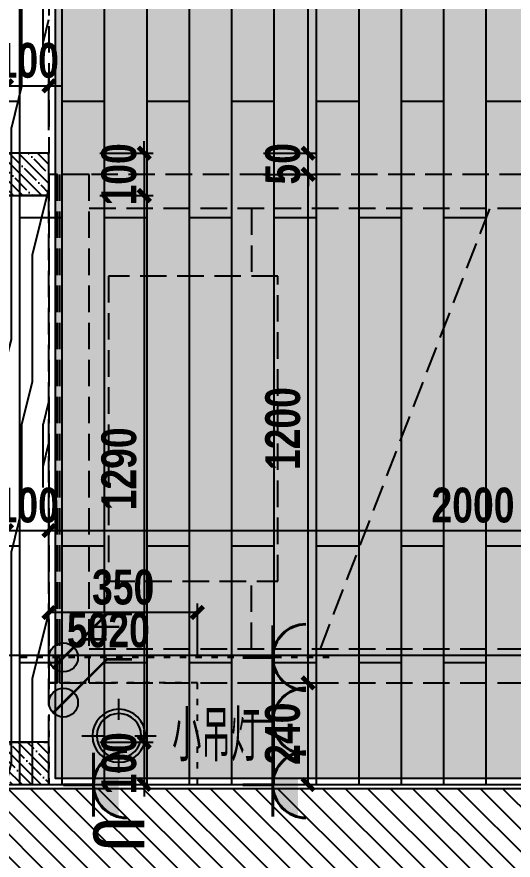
# Model space of a CAD drawing. Header units: millimetres. Extents: x 151151 to 230613, y -376178 to 0.
# Drawn here: x 225466 to 226637, y -375126 to -373136 of the extents above; entities that cross this region are included whole.
import ezdxf
from ezdxf.enums import TextEntityAlignment as Align

# ---------------------------------------------------------------- set-up
doc = ezdxf.new("R2010")
doc.units = ezdxf.units.MM
doc.header["$LTSCALE"] = 250
doc.linetypes.add('ACAD_ISO03W100', pattern=[30, 12, -18])
doc.linetypes.add('DASH', pattern=[0.35, 0.25, -0.1])
doc.layers.get('Defpoints').update_dxf_attribs({"color": 250})
for name, color, linetype in [('01-原始砖砌筑间隔墙', 6, 'Continuous'), ('C-天花轮廓线', 4, 'Continuous'), ('CON-完成面标注', 66, 'Continuous'), ('CON-施工标注-道具放大标注', 7, 'Continuous'), ('CON-施工标注-道具标注', 66, 'Continuous'), ('GND-地面材质填充', 251, 'Continuous'), ('P-固定家具（悬空）', 45, 'Continuous'), ('P-完成面', 3, 'Continuous'), ('P-木构造型', 40, 'Continuous'), ('P-活动家具', 39, 'DASH'), ('S 插座 强电', 1, 'Continuous'), ('S-LIGHT', 30, 'Continuous')]:
    doc.layers.add(name, color=color, linetype=linetype)
doc.layers.add('P-legend', color=230, linetype='Continuous', true_color=0xff007f)
doc.styles.add('PUA-尺寸标高', font='cityb___.ttf', dxfattribs={"width": 0.8})
doc.styles.get("Standard").update_dxf_attribs({"font": ''})
doc.styles.add('ZTA-A-DIMS', font='GBENOR', dxfattribs={"width": 0.8, "bigfont": 'GBCBIG'})
doc.styles.get('Standard').set_extended_font_data('SimSun')
doc.linetypes.add('LED', pattern='A,0.5,-0.2,["LED",Standard,S=0.2,R=0,X=-0.2,Y=-0.1],-0.2', length=0.9)
doc.dimstyles.new('PUA 1-35', dxfattribs={"dimscale": 35, "dimtxt": 2.35, "dimasz": 0.8, "dimexe": 0.6, "dimexo": 0.6, "dimgap": 0.5, "dimtad": 1, "dimdec": 0, "dimrnd": 5, "dimdsep": 46, "dimtxsty": 'PUA-尺寸标高', "dimblk": 'ARCHTICK', "dimcen": 1.8, "dimclrd": 66, "dimclre": 66, "dimclrt": 66, "dimadec": 0, "dimazin": 0, "dimtfac": 1.5, "dimtdec": 0, "dimtix": 1, "dimtmove": 2, "dimatfit": 3, "dimldrblk": 'ARROWS', "dimfxl": 3, "dimfxlon": 1, "dimtolj": 1, "dimtzin": 0, "dimarcsym": 0})
pattern_1 = [(45, (-200051.383, 376787.57), (-22.4506403, 22.4506403), []), (45, (-200028.932, 376787.57), (-22.4506403, 22.4506403), [39.6875, -7.9375, 0, -7.9375])]

# ---------------------------------------------------------------- blocks, each defined once
blk = doc.blocks.new('DRC')
at = {"layer": 'P-活动家具', "linetype": 'DASH', "extrusion": (-6.93889e-18, 6.70714e-21, -1)}
blk.add_line((-1120, -95), (-1120, -1947.8), dxfattribs=at)
at = {"layer": 'P-活动家具', "linetype": 'DASH', "extrusion": (6.93889e-18, 6.70714e-21, -1)}
blk.add_line((-80, -95), (-79.9, -1948), dxfattribs=at)
at = {"layer": 'P-活动家具', "linetype": 'DASH'}
for p, q in [((-1120, -477.8), (-960, -477.8)), ((-80, -477.8), (-240, -477.8)), ((-1120, -640), (-80, -1040.1))]:
    blk.add_line(p, q, dxfattribs=at)
for points in [[(0, -19.8), (0, 0), (-1200, 0), (-1200, -19.8)], [(0, -25), (-1200, -25), (-1200, -95), (0, -95)], [(-960, -540), (-240, -540), (-240, -140), (-960, -140)]]:
    blk.add_lwpolyline(points, close=True, dxfattribs=at)
blk.add_lwpolyline([(-1200, -95), (-1200, -2000), (0, -2000), (0, -95)], dxfattribs=at)
blk.add_lwpolyline([(-43, -2000), (-1157, -2000, -0.414214), (-1180, -1977), (-1180, -1971, -0.414214), (-1157, -1948), (-43, -1948, -0.414214), (-19.9, -1971), (-19.9, -1977, -0.414214)], format="xyb", close=True, dxfattribs=at)
blk = doc.blocks.new('YSJZQT')
at = {"layer": '01-原始砖砌筑间隔墙'}
h = blk.add_hatch(dxfattribs=at)
h.set_pattern_fill('ANSI31', color=251, scale=300)
h.set_pattern_definition([(45, (-201625.48, 31413.072), (-26.516504, 26.516504), [])])
h.paths.add_polyline_path([(-4900, 6900), (-4000, 6900), (-4000, 7300), (-4900, 7300)], flags=16)
h.paths.add_polyline_path([(-5000, 8500), (-5000, 6700), (-4550, 6700), (-4550, -800), (-4350, -800), (-4350, 6700), (-3900, 6700), (-3900, 8300), (-2870, 8300), (-2870, 8500), (-4125, 8500), (-4125, 8300), (-4000, 8300), (-4000, 7400), (-4900, 7400), (-4900, 8300), (-4775, 8300), (-4775, 8500)])
blk.add_lwpolyline([(-5000, 8500), (-5000, 6700), (-4550, 6700), (-4550, -800), (-4350, -800), (-4350, 6700), (-3900, 6700), (-3900, 8300), (-2870, 8300), (-2870, 8500), (-4125, 8500), (-4125, 8300), (-4000, 8300), (-4000, 7400), (-4900, 7400), (-4900, 8300), (-4775, 8300), (-4775, 8500)], close=True, dxfattribs=at)
blk = doc.blocks.new('MGZX')
at = {"layer": 'P-木构造型'}
h = blk.add_hatch(dxfattribs=at)
h.set_pattern_fill('ANSI35', color=251, scale=5)
h.set_pattern_definition(pattern_1)
h.paths.add_polyline_path([(0, -100), (100, -100), (100, 0), (0, 0)])
h = blk.add_hatch(dxfattribs=at)
h.set_pattern_fill('ANSI35', color=251, scale=5)
h.set_pattern_definition(pattern_1)
h.paths.add_polyline_path([(1390, -100), (1490, -100), (1490, 0), (1390, 0)])
for points in [[(0, -100), (100, -100), (100, 0), (0, 0)], [(1390, -100), (1490, -100), (1490, 0), (1390, 0)]]:
    blk.add_lwpolyline(points, close=True, dxfattribs=at)
at = {"layer": 'P-木构造型', "linetype": 'DASH'}
blk.add_lwpolyline([(100, -100), (1390, -100), (1390, 0), (100, 0)], close=True, dxfattribs=at)
blk = doc.blocks.new('_ArchTick')
at = {"color": 0, "linetype": 'ByBlock', "const_width": 0.4}
blk.add_lwpolyline([(-0.5, -0.5), (0.5, 0.5)], dxfattribs=at)
blk = doc.blocks.new('*D59')
at = {"layer": 'CON-施工标注-道具放大标注', "color": 66, "lineweight": -2, "transparency": 16777216}
for p, q in [((222042.1, -375802.3), (222042.1, -375928.3)), ((229542.1, -375802.3), (229542.1, -375928.3)), ((229542.1, -375907.3), (222042.1, -375907.3))]:
    blk.add_line(p, q, dxfattribs=at)
at = {"layer": 'Defpoints', "color": 0, "transparency": 16777216}
for p in [(222042.1, -374957.3), (229542.1, -375507.3), (222042.1, -375907.3)]:
    blk.add_point(p, dxfattribs=at)
at = {"layer": 'CON-施工标注-道具放大标注', "color": 66, "lineweight": -2, "transparency": 16777216, "xscale": 28, "yscale": 28, "zscale": 28, "rotation": 180}
blk.add_blockref('_ArchTick', (222042.1, -375907.3), dxfattribs=at)
at = {"layer": 'CON-施工标注-道具放大标注', "color": 66, "lineweight": -2, "transparency": 16777216, "xscale": 28, "yscale": 28, "zscale": 28}
blk.add_blockref('_ArchTick', (229542.1, -375907.3), dxfattribs=at)
at = {"layer": 'CON-施工标注-道具放大标注', "color": 66, "transparency": 16777216, "insert": (225792.1, -375847.8), "char_height": 82.25, "attachment_point": 5, "style": 'PUA-尺寸标高'}
blk.add_mtext('\\A1;7500', dxfattribs=at)
blk = doc.blocks.new('ARROWS')
at = {"color": 66}
blk.add_line((0, 0), (-3.183, 0), dxfattribs=at)
at = {"color": 66, "const_width": 0.267}
blk.add_lwpolyline([(-1.2, 1.2), (0, 0), (-1.2, -1.2)], dxfattribs=at)
blk = doc.blocks.new('*D102')
at = {"layer": 'CON-完成面标注', "color": 66, "lineweight": -2, "transparency": 16777216}
for p, q in [((223172.1, -374747.5), (223172.1, -374621.5)), ((228192.1, -374747.5), (228192.1, -374621.5)), ((228192.1, -374642.5), (223172.1, -374642.5))]:
    blk.add_line(p, q, dxfattribs=at)
at = {"layer": 'Defpoints', "color": 0, "transparency": 16777216}
for p in [(223172.1, -374642.5), (223172.1, -374947.3), (228192.1, -374947.3)]:
    blk.add_point(p, dxfattribs=at)
at = {"layer": 'CON-完成面标注', "color": 66, "lineweight": -2, "transparency": 16777216, "xscale": 28, "yscale": 28, "zscale": 28, "rotation": 180}
blk.add_blockref('_ArchTick', (223172.1, -374642.5), dxfattribs=at)
at = {"layer": 'CON-完成面标注', "color": 66, "lineweight": -2, "transparency": 16777216, "xscale": 28, "yscale": 28, "zscale": 28}
blk.add_blockref('_ArchTick', (228192.1, -374642.5), dxfattribs=at)
at = {"layer": 'CON-完成面标注', "color": 66, "transparency": 16777216, "insert": (225682.1, -374583), "char_height": 82.25, "attachment_point": 5, "style": 'PUA-尺寸标高'}
blk.add_mtext('\\A1;5020', dxfattribs=at)
blk = doc.blocks.new('*D137')
at = {"layer": 'CON-施工标注-道具标注', "color": 66, "lineweight": -2, "transparency": 16777216}
for p, q in [((225442.1, -374452.8), (225442.1, -374326.8)), ((225542.1, -374452.8), (225542.1, -374326.8)), ((225442.1, -374347.8), (225414.1, -374347.8)), ((225442.1, -374347.8), (225542.1, -374347.8)), ((225542.1, -374347.8), (225570.1, -374347.8))]:
    blk.add_line(p, q, dxfattribs=at)
at = {"layer": 'Defpoints', "color": 0, "transparency": 16777216}
for p in [(225542.1, -374347.8), (225442.1, -374607.3), (225542.1, -374847.3)]:
    blk.add_point(p, dxfattribs=at)
at = {"layer": 'CON-施工标注-道具标注', "color": 66, "lineweight": -2, "transparency": 16777216, "xscale": 28, "yscale": 28, "zscale": 28}
blk.add_blockref('_ArchTick', (225442.1, -374347.8), dxfattribs=at)
at = {"layer": 'CON-施工标注-道具标注', "color": 66, "lineweight": -2, "transparency": 16777216, "xscale": 28, "yscale": 28, "zscale": 28, "rotation": 180}
blk.add_blockref('_ArchTick', (225542.1, -374347.8), dxfattribs=at)
at = {"layer": 'CON-施工标注-道具标注', "color": 66, "transparency": 16777216, "insert": (225492.1, -374288.3), "char_height": 82.25, "attachment_point": 5, "style": 'PUA-尺寸标高'}
blk.add_mtext('\\A1;100', dxfattribs=at)
blk = doc.blocks.new('*D138')
at = {"layer": 'CON-施工标注-道具标注', "color": 66, "lineweight": -2, "transparency": 16777216}
for p, q in [((225542.1, -374452.8), (225542.1, -374326.8)), ((227542.1, -374452.8), (227542.1, -374326.8)), ((225542.1, -374347.8), (227542.1, -374347.8))]:
    blk.add_line(p, q, dxfattribs=at)
at = {"layer": 'Defpoints', "color": 0, "transparency": 16777216}
for p in [(227542.1, -374347.8), (227542.1, -374600.6), (225542.1, -374847.3)]:
    blk.add_point(p, dxfattribs=at)
at = {"layer": 'CON-施工标注-道具标注', "color": 66, "lineweight": -2, "transparency": 16777216, "xscale": 28, "yscale": 28, "zscale": 28, "rotation": 180}
blk.add_blockref('_ArchTick', (225542.1, -374347.8), dxfattribs=at)
at = {"layer": 'CON-施工标注-道具标注', "color": 66, "lineweight": -2, "transparency": 16777216, "xscale": 28, "yscale": 28, "zscale": 28}
blk.add_blockref('_ArchTick', (227542.1, -374347.8), dxfattribs=at)
at = {"layer": 'CON-施工标注-道具标注', "color": 66, "transparency": 16777216, "insert": (226542.1, -374288.3), "char_height": 82.25, "attachment_point": 5, "style": 'PUA-尺寸标高'}
blk.add_mtext('\\A1;2000', dxfattribs=at)
blk = doc.blocks.new('*D144')
at = {"layer": 'CON-施工标注-道具标注', "color": 66, "lineweight": -2, "transparency": 16777216}
for p, q in [((225442.1, -373403.2), (225442.1, -373277.2)), ((225542.1, -373403.2), (225542.1, -373277.2)), ((225442.1, -373298.2), (225414.1, -373298.2)), ((225442.1, -373298.2), (225542.1, -373298.2)), ((225542.1, -373298.2), (225570.1, -373298.2))]:
    blk.add_line(p, q, dxfattribs=at)
at = {"layer": 'Defpoints', "color": 0, "transparency": 16777216}
for p in [(225542.1, -373298.2), (225442.1, -373457.3), (225542.1, -373457.3)]:
    blk.add_point(p, dxfattribs=at)
at = {"layer": 'CON-施工标注-道具标注', "color": 66, "lineweight": -2, "transparency": 16777216, "xscale": 28, "yscale": 28, "zscale": 28}
blk.add_blockref('_ArchTick', (225442.1, -373298.2), dxfattribs=at)
at = {"layer": 'CON-施工标注-道具标注', "color": 66, "lineweight": -2, "transparency": 16777216, "xscale": 28, "yscale": 28, "zscale": 28, "rotation": 180}
blk.add_blockref('_ArchTick', (225542.1, -373298.2), dxfattribs=at)
at = {"layer": 'CON-施工标注-道具标注', "color": 66, "transparency": 16777216, "insert": (225492.1, -373238.7), "char_height": 82.25, "attachment_point": 5, "style": 'PUA-尺寸标高'}
blk.add_mtext('\\A1;100', dxfattribs=at)
blk = doc.blocks.new('*D145')
at = {"layer": 'CON-施工标注-道具标注', "color": 66, "lineweight": -2, "transparency": 16777216}
for p, q in [((225766.8, -373457.3), (225766.8, -373429.3)), ((225661.8, -373457.3), (225787.8, -373457.3)), ((225766.8, -373457.3), (225766.8, -373557.3)), ((225661.8, -373557.3), (225787.8, -373557.3)), ((225766.8, -373557.3), (225766.8, -373585.3))]:
    blk.add_line(p, q, dxfattribs=at)
at = {"layer": 'Defpoints', "color": 0, "transparency": 16777216}
for p in [(225492.9, -373457.3), (225492.9, -373557.3), (225766.8, -373557.3)]:
    blk.add_point(p, dxfattribs=at)
at = {"layer": 'CON-施工标注-道具标注', "color": 66, "lineweight": -2, "transparency": 16777216, "xscale": 28, "yscale": 28, "zscale": 28}
for p, rotation in [((225766.8, -373457.3), 270), ((225766.8, -373557.3), 90)]:
    blk.add_blockref('_ArchTick', p, dxfattribs=dict(at, rotation=rotation))
at = {"layer": 'CON-施工标注-道具标注', "color": 66, "transparency": 16777216, "insert": (225707.3, -373507.3), "char_height": 82.25, "attachment_point": 5, "rotation": 90, "style": 'PUA-尺寸标高'}
blk.add_mtext('\\A1;100', dxfattribs=at)
blk = doc.blocks.new('*D146')
at = {"layer": 'CON-施工标注-道具标注', "color": 66, "lineweight": -2, "transparency": 16777216}
for p, q in [((225661.8, -373557.3), (225787.8, -373557.3)), ((225766.8, -373557.3), (225766.8, -374847.3)), ((225661.8, -374847.3), (225787.8, -374847.3))]:
    blk.add_line(p, q, dxfattribs=at)
at = {"layer": 'Defpoints', "color": 0, "transparency": 16777216}
for p in [(225492.9, -373557.3), (225542.1, -374847.3), (225766.8, -374847.3)]:
    blk.add_point(p, dxfattribs=at)
at = {"layer": 'CON-施工标注-道具标注', "color": 66, "lineweight": -2, "transparency": 16777216, "xscale": 28, "yscale": 28, "zscale": 28}
for p, rotation in [((225766.8, -373557.3), 90), ((225766.8, -374847.3), 270)]:
    blk.add_blockref('_ArchTick', p, dxfattribs=dict(at, rotation=rotation))
at = {"layer": 'CON-施工标注-道具标注', "color": 66, "transparency": 16777216, "insert": (225707.3, -374202.3), "char_height": 82.25, "attachment_point": 5, "rotation": 90, "style": 'PUA-尺寸标高'}
blk.add_mtext('\\A1;1290', dxfattribs=at)
blk = doc.blocks.new('*D147')
at = {"layer": 'CON-施工标注-道具标注', "color": 66, "lineweight": -2, "transparency": 16777216}
for p, q in [((225766.8, -374847.3), (225766.8, -374819.3)), ((225661.8, -374847.3), (225787.8, -374847.3)), ((225766.8, -374847.3), (225766.8, -374947.3)), ((225661.8, -374947.3), (225787.8, -374947.3)), ((225766.8, -374947.3), (225766.8, -374975.3))]:
    blk.add_line(p, q, dxfattribs=at)
at = {"layer": 'Defpoints', "color": 0, "transparency": 16777216}
for p in [(225542.1, -374847.3), (225542.1, -374947.3), (225766.8, -374947.3)]:
    blk.add_point(p, dxfattribs=at)
at = {"layer": 'CON-施工标注-道具标注', "color": 66, "lineweight": -2, "transparency": 16777216, "xscale": 28, "yscale": 28, "zscale": 28}
for p, rotation in [((225766.8, -374847.3), 270), ((225766.8, -374947.3), 90)]:
    blk.add_blockref('_ArchTick', p, dxfattribs=dict(at, rotation=rotation))
at = {"layer": 'CON-施工标注-道具标注', "color": 66, "transparency": 16777216, "insert": (225707.3, -374897.3), "char_height": 82.25, "attachment_point": 5, "rotation": 90, "style": 'PUA-尺寸标高'}
blk.add_mtext('\\A1;100', dxfattribs=at)
blk = doc.blocks.new('*D148')
at = {"layer": 'CON-施工标注-道具标注', "color": 66, "lineweight": -2, "transparency": 16777216}
for p, q in [((226048.3, -374707.3), (226174.3, -374707.3)), ((226153.3, -374947.3), (226153.3, -374707.3)), ((226048.3, -374947.3), (226174.3, -374947.3))]:
    blk.add_line(p, q, dxfattribs=at)
at = {"layer": 'Defpoints', "color": 0, "transparency": 16777216}
for p in [(225892.1, -374707.3), (226153.3, -374707.3), (225892.1, -374947.3)]:
    blk.add_point(p, dxfattribs=at)
at = {"layer": 'CON-施工标注-道具标注', "color": 66, "lineweight": -2, "transparency": 16777216, "xscale": 28, "yscale": 28, "zscale": 28}
for p, rotation in [((226153.3, -374707.3), 90), ((226153.3, -374947.3), 270)]:
    blk.add_blockref('_ArchTick', p, dxfattribs=dict(at, rotation=rotation))
at = {"layer": 'CON-施工标注-道具标注', "color": 66, "transparency": 16777216, "insert": (226093.3, -374827.3), "char_height": 82.25, "attachment_point": 5, "rotation": 90, "style": 'PUA-尺寸标高'}
blk.add_mtext('\\A1;240', dxfattribs=at)
blk = doc.blocks.new('*D149')
at = {"layer": 'CON-施工标注-道具标注', "color": 66, "lineweight": -2, "transparency": 16777216}
for p, q in [((226048.3, -373507.3), (226174.3, -373507.3)), ((226153.3, -374707.3), (226153.3, -373507.3)), ((226048.3, -374707.3), (226174.3, -374707.3))]:
    blk.add_line(p, q, dxfattribs=at)
at = {"layer": 'Defpoints', "color": 0, "transparency": 16777216}
for p in [(225542.1, -373507.3), (226153.3, -373507.3), (225892.1, -374707.3)]:
    blk.add_point(p, dxfattribs=at)
at = {"layer": 'CON-施工标注-道具标注', "color": 66, "lineweight": -2, "transparency": 16777216, "xscale": 28, "yscale": 28, "zscale": 28}
for p, rotation in [((226153.3, -373507.3), 90), ((226153.3, -374707.3), 270)]:
    blk.add_blockref('_ArchTick', p, dxfattribs=dict(at, rotation=rotation))
at = {"layer": 'CON-施工标注-道具标注', "color": 66, "transparency": 16777216, "insert": (226093.8, -374107.3), "char_height": 82.25, "attachment_point": 5, "rotation": 90, "style": 'PUA-尺寸标高'}
blk.add_mtext('\\A1;1200', dxfattribs=at)
blk = doc.blocks.new('*D150')
at = {"layer": 'CON-施工标注-道具标注', "color": 66, "lineweight": -2, "transparency": 16777216}
for p, q in [((226153.3, -373457.3), (226153.3, -373429.3)), ((226048.3, -373457.3), (226174.3, -373457.3)), ((226153.3, -373507.3), (226153.3, -373457.3)), ((226048.3, -373507.3), (226174.3, -373507.3)), ((226153.3, -373507.3), (226153.3, -373535.3))]:
    blk.add_line(p, q, dxfattribs=at)
at = {"layer": 'Defpoints', "color": 0, "transparency": 16777216}
for p in [(225542.1, -373457.3), (226153.3, -373457.3), (225542.1, -373507.3)]:
    blk.add_point(p, dxfattribs=at)
at = {"layer": 'CON-施工标注-道具标注', "color": 66, "lineweight": -2, "transparency": 16777216, "xscale": 28, "yscale": 28, "zscale": 28}
for p, rotation in [((226153.3, -373457.3), 270), ((226153.3, -373507.3), 90)]:
    blk.add_blockref('_ArchTick', p, dxfattribs=dict(at, rotation=rotation))
at = {"layer": 'CON-施工标注-道具标注', "color": 66, "transparency": 16777216, "insert": (226093.8, -373482.3), "char_height": 82.25, "attachment_point": 5, "rotation": 90, "style": 'PUA-尺寸标高'}
blk.add_mtext('\\A1;50', dxfattribs=at)
blk = doc.blocks.new('*D151')
at = {"layer": 'CON-施工标注-道具标注', "color": 66, "lineweight": -2, "transparency": 16777216}
for p, q in [((225542.1, -374646.4), (225542.1, -374520.4)), ((225892.1, -374646.4), (225892.1, -374520.4)), ((225892.1, -374541.4), (225542.1, -374541.4))]:
    blk.add_line(p, q, dxfattribs=at)
at = {"layer": 'Defpoints', "color": 0, "transparency": 16777216}
for p in [(225542.1, -374541.4), (225542.1, -374707.3), (225892.1, -374707.3)]:
    blk.add_point(p, dxfattribs=at)
at = {"layer": 'CON-施工标注-道具标注', "color": 66, "lineweight": -2, "transparency": 16777216, "xscale": 28, "yscale": 28, "zscale": 28, "rotation": 180}
blk.add_blockref('_ArchTick', (225542.1, -374541.4), dxfattribs=at)
at = {"layer": 'CON-施工标注-道具标注', "color": 66, "lineweight": -2, "transparency": 16777216, "xscale": 28, "yscale": 28, "zscale": 28}
blk.add_blockref('_ArchTick', (225892.1, -374541.4), dxfattribs=at)
at = {"layer": 'CON-施工标注-道具标注', "color": 66, "transparency": 16777216, "insert": (225717.1, -374481.9), "char_height": 82.25, "attachment_point": 5, "style": 'PUA-尺寸标高'}
blk.add_mtext('\\A1;350', dxfattribs=at)
blk = doc.blocks.new('*D162')
at = {"layer": 'CON-施工标注-道具标注', "color": 66, "lineweight": -2, "transparency": 16777216}
for p, q in [((226048.3, -372457.3), (226174.3, -372457.3)), ((226153.3, -373457.3), (226153.3, -372457.3)), ((226048.3, -373457.3), (226174.3, -373457.3))]:
    blk.add_line(p, q, dxfattribs=at)
at = {"layer": 'Defpoints', "color": 0, "transparency": 16777216}
for p in [(225542.1, -372457.3), (226153.3, -372457.3), (225542.1, -373457.3)]:
    blk.add_point(p, dxfattribs=at)
at = {"layer": 'CON-施工标注-道具标注', "color": 66, "lineweight": -2, "transparency": 16777216, "xscale": 28, "yscale": 28, "zscale": 28}
for p, rotation in [((226153.3, -372457.3), 90), ((226153.3, -373457.3), 270)]:
    blk.add_blockref('_ArchTick', p, dxfattribs=dict(at, rotation=rotation))
at = {"layer": 'CON-施工标注-道具标注', "color": 66, "transparency": 16777216, "insert": (226093.8, -372957.3), "char_height": 82.25, "attachment_point": 5, "rotation": 90, "style": 'PUA-尺寸标高'}
blk.add_mtext('\\A1;1000', dxfattribs=at)
blk = doc.blocks.new('*U195')
at = {"color": 8}
for p, q in [((0, 75), (0, 175)), ((-175, 0), (-75, 0)), ((75, 0), (175, 0)), ((0, -175), (0, -75))]:
    blk.add_line(p, q, dxfattribs=at)
blk.add_circle((0, 0), 125)
blk.add_circle((0, 0), 105, dxfattribs=at)
blk = doc.blocks.new('*U409')
at = {"lineweight": 40}
h = blk.add_hatch(color=256, dxfattribs=at)
edge = h.paths.add_edge_path()
edge.add_line((12.7, -50.5), (12.7, 50.5))
edge.add_ellipse((0, 0), major_axis=(36.8, 36.8), ratio=1, start_angle=239.1477, end_angle=390.8523, ccw=False)
for p, q in [((52.1, -50.1), (52.1, 50.1)), ((52.1, 0), (99.4, 0))]:
    blk.add_line(p, q, dxfattribs=at)
blk.add_arc((0, 0), 52.1, 270, 90, dxfattribs=at)
blk = doc.blocks.new('*U412')
at = {"lineweight": 40}
h = blk.add_hatch(color=256, dxfattribs=at)
edge = h.paths.add_edge_path()
edge.add_line((12.7, -50.5), (12.7, 50.5))
edge.add_ellipse((0, 0), major_axis=(36.8, 36.8), ratio=1, start_angle=239.1477, end_angle=390.8523, ccw=False)
for p, q in [((52.1, -50.1), (52.1, 50.1)), ((52.1, 0), (99.4, 0))]:
    blk.add_line(p, q, dxfattribs=at)
blk.add_arc((0, 0), 52.1, 270, 90, dxfattribs=at)
blk.add_text('U', height=80, rotation=90).set_placement((52.1, 50.1))
blk = doc.blocks.new('*U354')
h = blk.add_hatch(color=256)
edge = h.paths.add_edge_path()
edge.add_arc((0, 0), 0.575, 0, 360)
at = {"const_width": 0.1}
for points in [[(2.715, 1.715), (1.715, 1.715), (-0.407, -0.407)], [(2.215, 1.215), (1.215, 1.215)], [(1.715, 0.715), (0.715, 0.715)]]:
    blk.add_lwpolyline(points, dxfattribs=at)
blk.add_circle((0, 0), 0.575)
blk = doc.blocks.new('*U336')
h = blk.add_hatch(color=256)
edge = h.paths.add_edge_path()
edge.add_arc((0, 0), 0.575, 0, 360)
at = {"const_width": 0.1}
blk.add_lwpolyline([(2.715, 1.715), (1.715, 1.715), (-0.407, -0.407)], dxfattribs=at)
blk.add_circle((0, 0), 0.575)

msp = doc.modelspace()

# ---------------------------------------------------------------- hatches: boundary and pattern name
at = {"layer": 'C-天花轮廓线'}
h = msp.add_hatch(dxfattribs=at)
h.set_pattern_fill('木纹面5', color=251, scale=1000, angle=90, pattern_type=2)
h.set_pattern_definition([(90, (270702.7, 8602.7), (-1000, 6e-14), [200, -300, 100, -400]), (90, (270677.7, 9302.7), (-1000, 6e-14), [200, -800]), (90, (270627.7, 9202.7), (-1000, 6e-14), [100, -900]), (90, (270602.7, 8652.7), (-1000, 6e-14), [50, -700, 50, -200]), (90, (270552.7, 9002.7), (-1000, 6e-14), [200, -300, 50, -450]), (90, (270527.7, 8752.7), (-1000, 6e-14), [150, -850]), (90, (270502.7, 9002.7), (-1000, 6e-14), [300, -700]), (90, (270477.7, 8702.7), (-1000, 6e-14), [200, -800]), (90, (270452.7, 9102.7), (-1000, 6e-14), [500, -500]), (90, (270402.7, 8802.7), (-1000, 6e-14), [100, -300, 200, -400]), (90, (270377.7, 9502.7), (-1000, 6e-14), [200, -800]), (90, (270352.7, 9302.7), (-1000, 6e-14), [100, -900]), (90, (270327.7, 9102.7), (-1000, 6e-14), [100, -900]), (90, (270302.7, 8602.7), (-1000, 6e-14), [200, -800]), (90, (270277.7, 9102.7), (-1000, 6e-14), [200, -800]), (90, (270227.7, 9102.7), (-1000, 6e-14), [200, -200, 200, -400]), (90, (270177.7, 8902.7), (-1000, 6e-14), [100, -500, 200, -200]), (90, (270152.7, 9102.7), (-1000, 6e-14), [300, -700]), (90, (270102.7, 9102.7), (-1000, 6e-14), [200, -800]), (90, (270077.7, 8702.7), (-1000, 6e-14), [300, -400, 100, -200]), (90, (270027.7, 8702.7), (-1000, 6e-14), [500, -500]), (90, (270002.7, 9302.7), (-1000, 6e-14), [100, -900]), (90, (269977.7, 9002.7), (-1000, 6e-14), [200, -800]), (90, (269952.7, 8802.7), (-1000, 6e-14), [100, -400, 100, -400]), (90, (269927.7, 8702.7), (-1000, 6e-14), [100, -300, 200, -400]), (90, (269902.7, 8902.7), (-1000, 6e-14), [100, -500, 100, -300]), (90, (269877.7, 9102.7), (-1000, 6e-14), [300, -700]), (90, (269827.7, 8702.7), (-1000, 6e-14), [200, -800]), (90, (269802.7, 9202.7), (-1000, 6e-14), [100, -900]), (90, (269777.7, 9402.7), (-1000, 6e-14), [100, -900]), (104.03624, (270627.71, 9302.7), (4e-08, 1000), [103, -4020.1055]), (104.03624, (270402.71, 9402.7), (4e-08, 1000), [103, -4020.1055]), (104.03624, (269802.71, 9302.7), (4e-08, 1000), [103, -4020.1055]), (104.03624, (270177.71, 9002.7), (4e-08, 1000), [103, -4020.1055]), (104.03624, (270027.71, 9202.7), (4e-08, 1000), [103, -4020.1055]), (104.03624, (270102.71, 9302.7), (4e-08, 1000), [103, -4020.1055]), (104.03624, (269927.71, 8802.7), (4e-08, 1000), [103, -4020.1055]), (104.03624, (269977.71, 9202.7), (4e-08, 1000), [103, -4020.1055]), (104.03624, (270352.71, 9402.7), (4e-08, 1000), [206, -3917.1055]), (104.03624, (270277.71, 9302.7), (4e-08, 1000), [206, -3917.1055]), (104.03624, (270227.71, 9302.7), (4e-08, 1000), [206, -3917.1055]), (255.96376, (270552.71, 9002.7), (4e-08, -1000), [103, -206, 103, -3711.1055]), (255.96376, (270402.71, 8802.7), (4e-08, -1000), [103, -4020.1055]), (255.96376, (269952.71, 8802.7), (4e-08, -1000), [206, -3917.1055]), (284.03624, (270677.71, 9302.7), (-4e-08, -1000), [103, -4020.1055]), (75.96376, (270677.71, 9502.7), (-4e-08, 1000), [103, -4020.1055]), (75.96376, (270327.71, 9202.7), (-4e-08, 1000), [103, -4020.1055]), (75.96376, (270152.71, 9402.7), (-4e-08, 1000), [103, -4020.1055]), (75.96376, (270077.71, 9002.7), (-4e-08, 1000), [103, -4020.1055]), (75.96376, (269952.71, 8902.7), (-4e-08, 1000), [103, -4020.1055]), (75.96376, (269902.71, 9002.7), (-4e-08, 1000), [103, -4020.1055]), (75.96376, (270077.71, 9002.7), (-4e-08, 1000), [103, -4020.1055]), (75.96376, (269927.71, 9302.7), (-4e-08, 1000), [412, -3711.1055]), (75.96376, (270602.71, 8702.7), (-4e-08, 1000), [412, -3711.1055]), (75.96376, (270527.71, 8802.7), (-4e-08, 1000), [412, -3711.1055]), (75.96376, (270477.71, 8902.7), (-4e-08, 1000), [103, -206, 206, -3608.1055]), (75.96376, (270402.71, 8902.7), (-4e-08, 1000), [206, -206, 206, -3505.1055]), (75.96376, (270302.71, 8802.7), (-4e-08, 1000), [412, -3711.1055]), (75.96376, (270227.71, 8702.7), (-4e-08, 1000), [412, -3711.1055]), (75.96376, (270177.71, 8702.7), (-4e-08, 1000), [412, -3711.1055]), (75.96376, (269877.71, 9402.7), (-4e-08, 1000), [103, -4020.1055]), (75.96377, (269777.71, 9502.7), (-0.00019, 1000), [206, -3917.1055]), (75.96377, (269827.71, 8902.7), (-0.00019, 1000), [206, -3917.1055]), (75.96376, (270702.71, 8802.7), (-2e-05, 1000), [412, -3711.1055]), (75.96376, (270002.71, 9402.7), (-2e-05, 1000), [309, -3814.1055]), (75.96376, (270077.71, 9502.7), (-2e-05, 1000), [618, -3505.1055])])
h.paths.add_polyline_path([(225442.1, -370967.3), (225542.1, -370967.3), (225542.1, -374947.3), (225442.1, -374947.3)])
h = msp.add_hatch(dxfattribs=at)
h.set_pattern_fill('松散材料', color=251, scale=20, double=1)
h.set_pattern_definition([(0, (270702.714, 8602.698), (18.75, 37.5), [0, -37.5])])
h.paths.add_polyline_path([(228177.1, -374932.3), (228177.1, -370982.3), (225557.1, -370982.3), (225557.1, -374932.3)])
at = {"layer": 'GND-地面材质填充'}
h = msp.add_hatch(dxfattribs=at)
h.set_pattern_fill('木地板', color=250, scale=100, angle=90, pattern_type=2)
h.set_pattern_definition([(0, (284773, 12015.2), (3e-13, 1050), [100, -100]), (0, (284673, 12790.2), (3e-13, 1050), [100, -100]), (90, (284772.96, 11752.68), (-100, 6e-15), [])])
h.paths.add_polyline_path([(223722.1, -374947.3), (228192.1, -374947.3), (228192.1, -374797.3), (228192.1, -370967.3), (223722.1, -370967.3), (223722.1, -372437.3)])

# ---------------------------------------------------------------- linework, layer by layer
at = {"layer": 'C-天花轮廓线'}
msp.add_lwpolyline([(228177.1, -374932.3), (228177.1, -370982.3), (225557.1, -370982.3), (225557.1, -374932.3)], close=True, dxfattribs=at)
at = {"layer": 'C-天花轮廓线', "color": 40, "linetype": 'DASH'}
msp.add_lwpolyline([(225542.1, -372457.3), (225542.1, -373457.3)], dxfattribs=at)
at = {"layer": 'P-legend', "linetype": 'ACAD_ISO03W100', "ltscale": 0.005}
msp.add_lwpolyline([(226203, -374647.3), (225472.7, -374647.3)], dxfattribs=at)
at = {"layer": 'P-固定家具（悬空）', "linetype": 'ACAD_ISO03W100', "ltscale": 0.005}
msp.add_lwpolyline([(225542.1, -374947.3), (225892.1, -374947.3), (225892.1, -374707.3), (225542.1, -374707.3), (225542.1, -374947.3)], dxfattribs=at)
at = {"layer": 'P-完成面'}
msp.add_lwpolyline([(223172.1, -374947.3), (228232.1, -374947.3), (228232.1, -374797.3), (228752.1, -374797.3), (228752.1, -374947.3), (229532.1, -374947.3), (229532.1, -374597.3), (229642.1, -374597.3)], dxfattribs=at)

# ---------------------------------------------------------------- block references
at = {"color": 1, "rotation": 90}
msp.add_blockref('YSJZQT', (228742.1, -370607.3), dxfattribs=at)
at = {"layer": 'P-legend', "xscale": 59.49570339756987, "yscale": 59.49570339756987, "zscale": 59.49570339756987}
for name, p in [('*U354', (225576.3, -374647.3)), ('*U336', (225576.3, -374754))]:
    msp.add_blockref(name, p, dxfattribs=at)
at = {"layer": 'P-木构造型', "color": 1, "rotation": 90}
msp.add_blockref('MGZX', (225442.1, -374947.3), dxfattribs=at)
at = {"layer": 'P-活动家具', "color": 39, "linetype": 'DASH', "rotation": 90}
msp.add_blockref('DRC', (225542.1, -373507.3), dxfattribs=at)
at = {"layer": 'S 插座 强电', "xscale": 1.500000000000001, "yscale": 1.500000000000001, "zscale": 1.500000000000001, "rotation": 180}
for name, p in [('*U409', (226148.2, -374647.3)), ('*U409', (226148.2, -374797.5)), ('*U412', (225725.4, -374947.8)), ('*U409', (226148.2, -374947.8))]:
    msp.add_blockref(name, p, dxfattribs=at)
at = {"layer": 'S-LIGHT', "xscale": -0.5, "yscale": 0.5, "zscale": 0.5, "rotation": 270}
msp.add_blockref('*U195', (225707.1, -374832.3), dxfattribs=at)

# ---------------------------------------------------------------- texts
at = {"layer": 'S-LIGHT', "linetype": 'LED', "ltscale": 0.005, "style": 'ZTA-A-DIMS', "width": 0.8}
msp.add_text('小吊灯', height=120, dxfattribs=at).set_placement((225832.5, -374832.3), align=Align.MIDDLE_LEFT)

# ---------------------------------------------------------------- dimensions: what is measured, and where the dimension line sits
at = {"layer": 'CON-完成面标注'}
dim = msp.add_linear_dim(base=(223172.1, -374642.5), p1=(228192.1, -374947.3), p2=(223172.1, -374947.3), dimstyle='PUA 1-35', dxfattribs=at)
dim.commit()
dim.dimension.update_dxf_attribs({"geometry": '*D102', "text_midpoint": (225682.1, -374583)})
at = {"layer": 'CON-施工标注-道具放大标注', "color": 1}
dim = msp.add_linear_dim(base=(222042.1, -375907.3), p1=(229542.1, -375507.3), p2=(222042.1, -374957.3), dimstyle='PUA 1-35', dxfattribs=at)
dim.commit()
dim.dimension.update_dxf_attribs({"geometry": '*D59', "text_midpoint": (225792.1, -375847.8)})
at = {"layer": 'CON-施工标注-道具标注'}
for base, p1, p2, angle, picture, middle in [((226153.3, -372457.3), (225542.1, -373457.3), (225542.1, -372457.3), 270, '*D162', (226093.8, -372957.3)), ((226153.3, -373457.3), (225542.1, -373507.3), (225542.1, -373457.3), 270, '*D150', (226093.8, -373482.3)), ((226153.3, -373507.3), (225892.1, -374707.3), (225542.1, -373507.3), 270, '*D149', (226093.8, -374107.3)), ((225766.8, -374847.3), (225492.9, -373557.3), (225542.1, -374847.3), 90, '*D146', (225707.3, -374202.3)), ((225766.8, -374947.3), (225542.1, -374847.3), (225542.1, -374947.3), 90, '*D147', (225707.3, -374897.3))]:
    dim = msp.add_linear_dim(base=base, p1=p1, p2=p2, angle=angle, dimstyle='PUA 1-35', dxfattribs=at)
    dim.commit()
    dim.dimension.update_dxf_attribs({"geometry": picture, "text_midpoint": middle})
for base, p1, p2, picture, middle in [((225542.1, -373298.2), (225442.1, -373457.3), (225542.1, -373457.3), '*D144', (225492.1, -373238.7)), ((225542.1, -374347.8), (225442.1, -374607.3), (225542.1, -374847.3), '*D137', (225492.1, -374288.3)), ((227542.1, -374347.8), (225542.1, -374847.3), (227542.1, -374600.6), '*D138', (226542.1, -374288.3)), ((225542.1, -374541.4), (225892.1, -374707.3), (225542.1, -374707.3), '*D151', (225717.1, -374481.9))]:
    dim = msp.add_linear_dim(base=base, p1=p1, p2=p2, dimstyle='PUA 1-35', dxfattribs=at)
    dim.commit()
    dim.dimension.update_dxf_attribs({"geometry": picture, "text_midpoint": middle})
for p1, p2, distance, picture, middle in [((225492.9, -373457.3), (225492.9, -373557.3), 273.9, '*D145', (225707.3, -373507.3)), ((225892.1, -374947.3), (225892.1, -374707.3), -261.1, '*D148', (226093.3, -374827.3))]:
    dim = msp.add_aligned_dim(p1=p1, p2=p2, distance=distance, dimstyle='PUA 1-35', dxfattribs=at)
    dim.commit()
    dim.dimension.update_dxf_attribs({"geometry": picture, "text_midpoint": middle})

doc.saveas('drawing.dxf')
